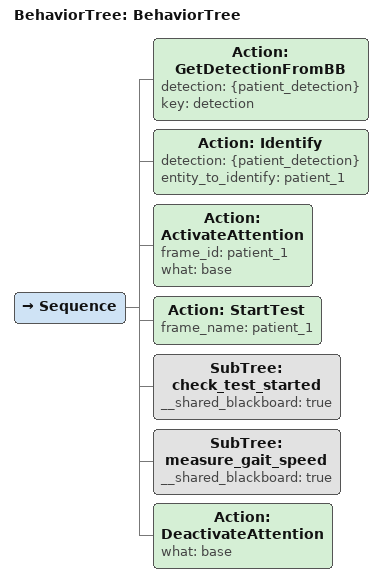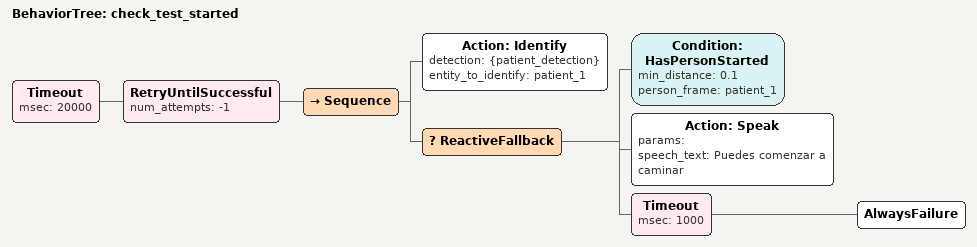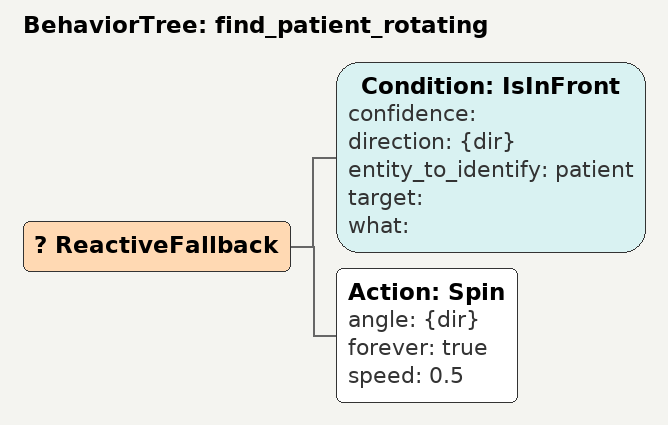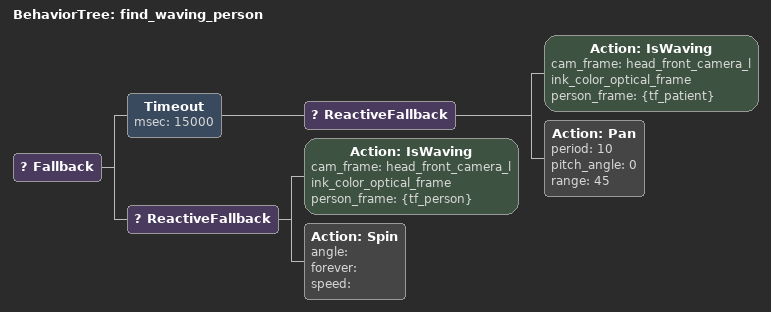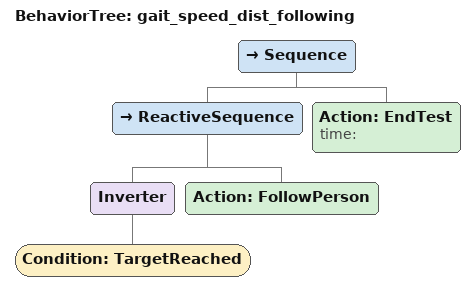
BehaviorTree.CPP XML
<BehaviorTree ID="BehaviorTree">
    <Sequence>
        <Action ID="GetDetectionFromBB" detection="{patient_detection}" key="detection"/>
        <Action ID="Identify" detection="{patient_detection}" entity_to_identify="patient_1"/>
        <Action ID="ActivateAttention" frame_id="patient_1" what="base"/>
        <Action ID="StartTest" frame_name="patient_1"/>
        <SubTree ID="check_test_started" __shared_blackboard="true"/>
        <SubTree ID="measure_gait_speed" __shared_blackboard="true"/>
        <Action ID="DeactivateAttention" what="base"/>
    </Sequence>
</BehaviorTree>

<BehaviorTree ID="check_test_started">
    <Timeout msec="20000">
        <RetryUntilSuccessful num_attempts="-1">
            <Sequence>
                <Action ID="Identify" detection="{patient_detection}" entity_to_identify="patient_1"/>
                <ReactiveFallback>
                    <Condition ID="HasPersonStarted" min_distance="0.1" person_frame="patient_1"/>
                    <Action ID="Speak" params="" speech_text="Puedes comenzar a caminar"/>
                    <Timeout msec="1000">
                        <AlwaysFailure/>
                    </Timeout>
                </ReactiveFallback>
            </Sequence>
        </RetryUntilSuccessful>
    </Timeout>
</BehaviorTree>

<BehaviorTree ID="find_patient_rotating">
    <ReactiveFallback>
        <Condition ID="IsInFront" confidence="" direction="{dir}" entity_to_identify="patient" target="" what=""/>
        <Action ID="Spin" angle="{dir}" forever="true" speed="0.5"/>
    </ReactiveFallback>
</BehaviorTree>

<BehaviorTree ID="find_waving_person">
    <Fallback>
        <Timeout msec="15000">
            <ReactiveFallback>
                <Action ID="IsWaving" cam_frame="head_front_camera_link_color_optical_frame" person_frame="{tf_patient}"/>
                <Action ID="Pan" period="10" pitch_angle="0" range="45"/>
            </ReactiveFallback>
        </Timeout>
        <ReactiveFallback>
            <Action ID="IsWaving" cam_frame="head_front_camera_link_color_optical_frame" person_frame="{tf_person}"/>
            <Action ID="Spin" angle="" forever="" speed=""/>
        </ReactiveFallback>
    </Fallback>
</BehaviorTree>

<BehaviorTree ID="gait_speed_dist_following">
    <Sequence>
        <ReactiveSequence>
            <Inverter>
                <Condition ID="TargetReached"/>
            </Inverter>
            <Action ID="FollowPerson"/>
        </ReactiveSequence>
        <Action ID="EndTest" time=""/>
    </Sequence>
</BehaviorTree>
